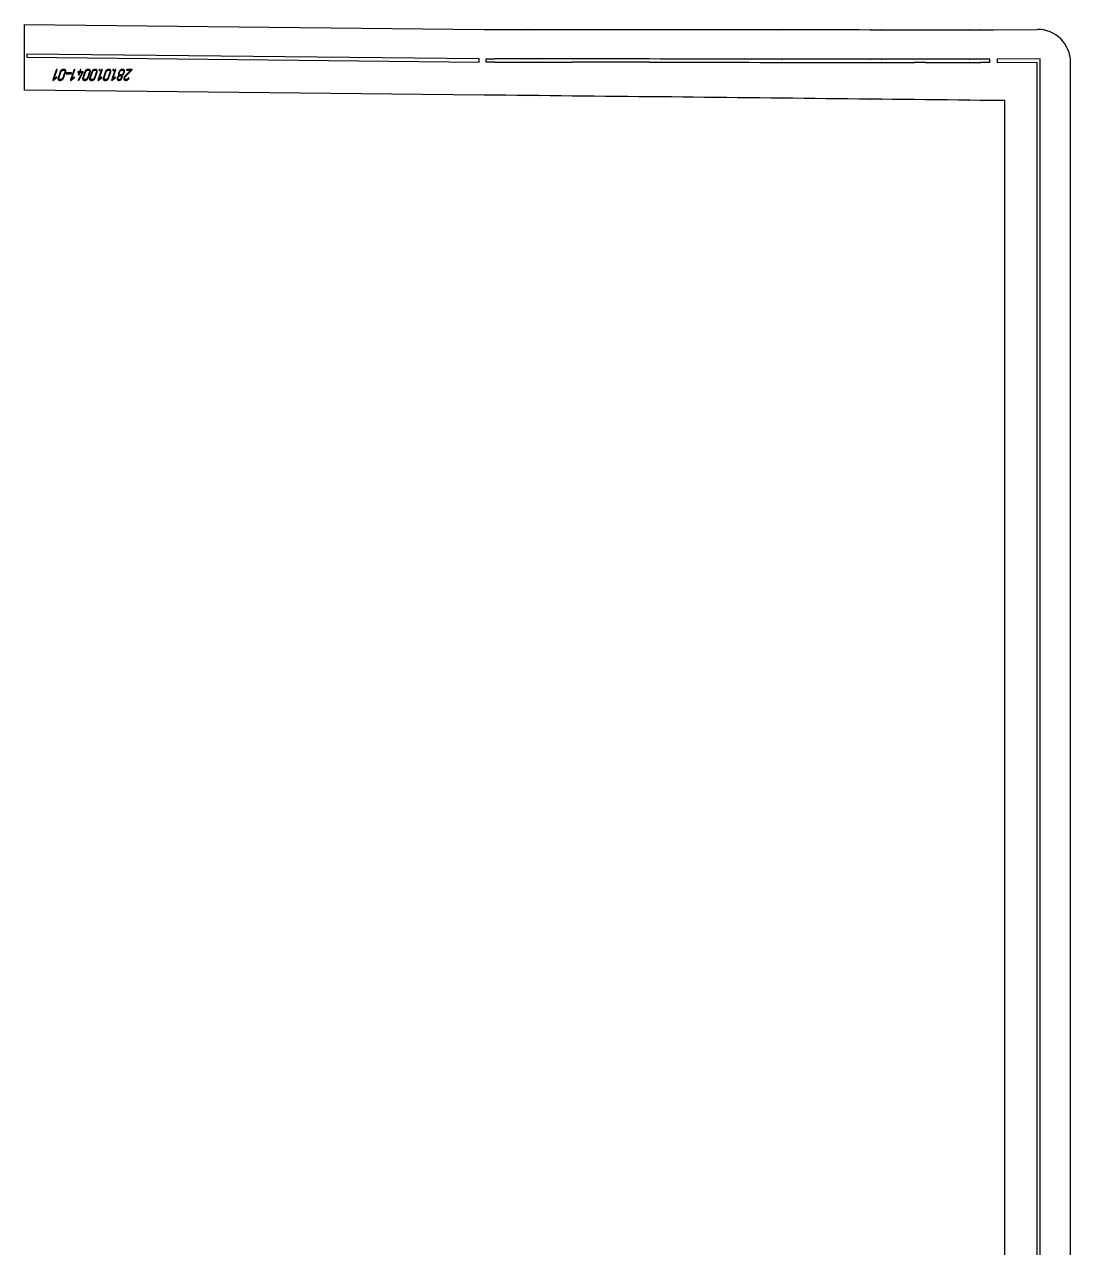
# Model space of a CAD drawing. Header units: millimetres. Extents: x 956 to 1912, y 36 to 2273.
# Drawn here: x 956 to 1912, y 1155 to 2273 of the extents above; entities that cross this region are included whole.
import ezdxf

# ---------------------------------------------------------------- set-up
doc = ezdxf.new("R2010")
doc.units = ezdxf.units.MM
doc.linetypes.add('K5LT_BASIC', pattern=[0])
doc.layers.add('Engraving', color=7, linetype='Continuous')

msp = doc.modelspace()

# ---------------------------------------------------------------- linework, layer by layer
at = {"color": 143, "linetype": 'K5LT_BASIC', "lineweight": 25, "true_color": 0x33acca}
for p, q in [((955.9, 2273), (1375.6, 2268.5)), ((955.9, 2246), (955.9, 2273)), ((1375.6, 2268.5), (1375.6, 2268.5)), ((1375.6, 2268.5), (1385.7, 2268.5)), ((1375.6, 2268.5), (1375.6, 2268.5)), ((1375.6, 2268.5), (1375.6, 2268.5)), ((1385.7, 2268.5), (1395.8, 2268.5)), ((1385.7, 2268.5), (1385.7, 2268.5)), ((1395.8, 2268.5), (1405.9, 2268.5)), ((1395.8, 2268.5), (1395.8, 2268.5)), ((1405.9, 2268.5), (1415.9, 2268.5)), ((1405.9, 2268.5), (1405.9, 2268.5)), ((1416, 2268.5), (1415.9, 2268.5)), ((1416, 2268.5), (1426, 2268.5)), ((1426, 2268.5), (1426.1, 2268.5)), ((1426.1, 2268.5), (1436.1, 2268.5)), ((1436.1, 2268.5), (1436.2, 2268.5)), ((1436.2, 2268.5), (1446.2, 2268.5)), ((1446.3, 2268.5), (1446.2, 2268.5)), ((1446.3, 2268.5), (1456.3, 2268.5)), ((1456.3, 2268.5), (1466.4, 2268.4)), ((1456.3, 2268.5), (1456.3, 2268.5)), ((1466.4, 2268.4), (1476.5, 2268.4)), ((1466.4, 2268.4), (1466.4, 2268.4)), ((1476.5, 2268.4), (1486.6, 2268.4)), ((1476.5, 2268.4), (1476.5, 2268.4)), ((1486.6, 2268.4), (1496.7, 2268.4)), ((1486.6, 2268.4), (1486.6, 2268.4)), ((1496.7, 2268.4), (1506.8, 2268.4)), ((1496.7, 2268.4), (1496.7, 2268.4)), ((1506.8, 2268.4), (1516.8, 2268.4)), ((1506.8, 2268.4), (1506.8, 2268.4)), ((1516.8, 2268.4), (1516.9, 2268.4)), ((1516.9, 2268.4), (1526.9, 2268.4)), ((1526.9, 2268.4), (1527, 2268.4)), ((1527, 2268.4), (1537, 2268.4)), ((1537, 2268.4), (1537.1, 2268.4)), ((1537.1, 2268.4), (1547.1, 2268.4)), ((1547.2, 2268.4), (1547.1, 2268.4)), ((1547.2, 2268.4), (1557.2, 2268.4)), ((1557.2, 2268.4), (1567.3, 2268.4)), ((1557.2, 2268.4), (1557.2, 2268.4)), ((1567.3, 2268.4), (1577.4, 2268.4)), ((1567.3, 2268.4), (1567.3, 2268.4)), ((1577.4, 2268.4), (1587.5, 2268.4)), ((1577.4, 2268.4), (1577.4, 2268.4)), ((1587.5, 2268.4), (1597.6, 2268.3)), ((1587.5, 2268.4), (1587.5, 2268.4)), ((1597.6, 2268.3), (1607.6, 2268.3)), ((1597.6, 2268.3), (1597.6, 2268.3)), ((1607.7, 2268.3), (1607.6, 2268.3)), ((1607.7, 2268.3), (1617.7, 2268.3)), ((1617.8, 2268.3), (1617.7, 2268.3)), ((1617.8, 2268.3), (1627.8, 2268.3)), ((1627.9, 2268.3), (1627.8, 2268.3)), ((1627.9, 2268.3), (1637.9, 2268.3)), ((1638, 2268.3), (1637.9, 2268.3)), ((1638, 2268.3), (1648, 2268.3)), ((1648.1, 2268.3), (1648, 2268.3)), ((1648.1, 2268.3), (1658.1, 2268.3)), ((1658.1, 2268.3), (1668.2, 2268.3)), ((1658.1, 2268.3), (1658.1, 2268.3)), ((1668.2, 2268.3), (1678.3, 2268.3)), ((1668.2, 2268.3), (1668.2, 2268.3)), ((1678.3, 2268.3), (1678.3, 2268.3)), ((1678.3, 2268.3), (1688.4, 2268.3)), ((1688.4, 2268.3), (1698.5, 2268.3)), ((1688.4, 2268.3), (1688.4, 2268.3)), ((1698.5, 2268.3), (1698.5, 2268.3)), ((1698.5, 2268.3), (1708.5, 2268.3)), ((1708.6, 2268.3), (1708.5, 2268.3)), ((1708.6, 2268.3), (1718.6, 2268.3)), ((1718.7, 2268.3), (1718.6, 2268.3)), ((1718.7, 2268.3), (1728.7, 2268.2)), ((1728.8, 2268.2), (1728.7, 2268.2)), ((1728.8, 2268.2), (1738.8, 2268.2)), ((1738.9, 2268.2), (1738.8, 2268.2)), ((1738.9, 2268.2), (1748.9, 2268.2)), ((1748.9, 2268.2), (1748.9, 2268.2)), ((1748.9, 2268.2), (1759, 2268.2)), ((1759, 2268.2), (1759, 2268.2)), ((1759, 2268.2), (1769.1, 2268.2)), ((1769.1, 2268.2), (1779.2, 2268.2)), ((1769.1, 2268.2), (1769.1, 2268.2)), ((1779.2, 2268.2), (1789.3, 2268.2)), ((1779.2, 2268.2), (1779.2, 2268.2)), ((1789.3, 2268.2), (1789.3, 2268.2)), ((1789.3, 2268.2), (1799.3, 2268.2)), ((1799.4, 2268.2), (1799.3, 2268.2)), ((1799.4, 2268.2), (1809.4, 2268.2)), ((1809.5, 2268.2), (1809.4, 2268.2)), ((1809.5, 2268.2), (1819.5, 2268.2)), ((1819.6, 2268.2), (1819.5, 2268.2)), ((1819.6, 2268.2), (1829.6, 2268.2)), ((1829.7, 2268.2), (1829.6, 2268.2)), ((1829.7, 2268.2), (1839.7, 2268.2)), ((1839.7, 2268.2), (1841.6, 2268.2)), ((1839.7, 2268.2), (1839.7, 2268.2)), ((1841.6, 2268.2), (1881.4, 2268.5)), ((955.9, 2213), (955.9, 2246)), ((1911.7, 225.1), (1911.7, 2238.5)), ((1375.6, 2208.5), (955.9, 2213)), ((1385.7, 2208.4), (1375.6, 2208.5)), ((1375.6, 2208.5), (1375.6, 2208.5)), ((1395.8, 2208.3), (1385.7, 2208.4)), ((1385.7, 2208.4), (1385.7, 2208.4)), ((1395.8, 2208.3), (1395.8, 2208.3)), ((1405.9, 2208.2), (1395.8, 2208.3)), ((1405.9, 2208.2), (1405.9, 2208.2)), ((1415.9, 2208.1), (1405.9, 2208.2)), ((1415.9, 2208.1), (1416, 2208.1)), ((1426, 2208), (1416, 2208.1)), ((1426, 2208), (1426.1, 2208)), ((1436.1, 2207.9), (1426.1, 2208)), ((1436.1, 2207.9), (1436.2, 2207.9)), ((1446.2, 2207.7), (1436.2, 2207.9)), ((1446.2, 2207.7), (1446.3, 2207.7)), ((1456.3, 2207.6), (1446.3, 2207.7)), ((1456.3, 2207.6), (1456.3, 2207.6)), ((1466.4, 2207.5), (1456.3, 2207.6)), ((1476.5, 2207.4), (1466.4, 2207.5)), ((1466.4, 2207.5), (1466.4, 2207.5)), ((1486.6, 2207.3), (1476.5, 2207.4)), ((1476.5, 2207.4), (1476.5, 2207.4)), ((1496.7, 2207.2), (1486.6, 2207.3)), ((1486.6, 2207.3), (1486.6, 2207.3)), ((1496.7, 2207.2), (1496.7, 2207.2)), ((1506.8, 2207.1), (1496.7, 2207.2)), ((1506.8, 2207.1), (1506.8, 2207.1)), ((1516.8, 2207), (1506.8, 2207.1)), ((1516.8, 2207), (1516.9, 2207)), ((1526.9, 2206.9), (1516.9, 2207)), ((1526.9, 2206.9), (1527, 2206.9)), ((1537, 2206.8), (1527, 2206.9)), ((1537, 2206.8), (1537.1, 2206.8)), ((1547.1, 2206.7), (1537.1, 2206.8)), ((1547.1, 2206.7), (1547.2, 2206.7)), ((1557.2, 2206.6), (1547.2, 2206.7)), ((1557.2, 2206.6), (1557.2, 2206.6)), ((1567.3, 2206.4), (1557.2, 2206.6)), ((1567.3, 2206.4), (1567.3, 2206.4)), ((1577.4, 2206.3), (1567.3, 2206.4)), ((1577.4, 2206.3), (1577.4, 2206.3)), ((1587.5, 2206.2), (1577.4, 2206.3)), ((1587.5, 2206.2), (1587.5, 2206.2)), ((1597.6, 2206.1), (1587.5, 2206.2)), ((1607.6, 2206), (1597.6, 2206.1)), ((1597.6, 2206.1), (1597.6, 2206.1)), ((1607.6, 2206), (1607.7, 2206)), ((1617.7, 2205.9), (1607.7, 2206)), ((1617.7, 2205.9), (1617.8, 2205.9)), ((1627.8, 2205.8), (1617.8, 2205.9)), ((1627.8, 2205.8), (1627.9, 2205.8)), ((1637.9, 2205.7), (1627.9, 2205.8)), ((1637.9, 2205.7), (1638, 2205.7)), ((1648, 2205.6), (1638, 2205.7)), ((1648, 2205.6), (1648.1, 2205.6)), ((1658.1, 2205.5), (1648.1, 2205.6)), ((1658.1, 2205.5), (1658.1, 2205.5)), ((1668.2, 2205.4), (1658.1, 2205.5)), ((1678.3, 2205.3), (1668.2, 2205.4)), ((1668.2, 2205.4), (1668.2, 2205.4)), ((1688.4, 2205.1), (1678.3, 2205.3)), ((1678.3, 2205.3), (1678.3, 2205.3)), ((1698.5, 2205), (1688.4, 2205.1)), ((1688.4, 2205.1), (1688.4, 2205.1)), ((1708.5, 2204.9), (1698.5, 2205)), ((1698.5, 2205), (1698.5, 2205)), ((1708.5, 2204.9), (1708.6, 2204.9)), ((1718.6, 2204.8), (1708.6, 2204.9)), ((1718.6, 2204.8), (1718.7, 2204.8)), ((1728.7, 2204.7), (1718.7, 2204.8)), ((1728.7, 2204.7), (1728.8, 2204.7)), ((1738.8, 2204.6), (1728.8, 2204.7)), ((1738.8, 2204.6), (1738.9, 2204.6)), ((1748.9, 2204.5), (1738.9, 2204.6)), ((1748.9, 2204.5), (1748.9, 2204.5)), ((1759, 2204.4), (1748.9, 2204.5)), ((1769.1, 2204.3), (1759, 2204.4)), ((1759, 2204.4), (1759, 2204.4)), ((1779.2, 2204.2), (1769.1, 2204.3)), ((1769.1, 2204.3), (1769.1, 2204.3)), ((1789.3, 2204.1), (1779.2, 2204.2)), ((1779.2, 2204.2), (1779.2, 2204.2)), ((1799.3, 2204), (1789.3, 2204.1)), ((1789.3, 2204.1), (1789.3, 2204.1)), ((1799.3, 2204), (1799.4, 2204)), ((1809.4, 2203.8), (1799.4, 2204)), ((1809.4, 2203.8), (1809.5, 2203.8)), ((1819.5, 2203.7), (1809.5, 2203.8)), ((1819.5, 2203.7), (1819.6, 2203.7)), ((1829.6, 2203.6), (1819.6, 2203.7)), ((1829.6, 2203.6), (1829.7, 2203.6)), ((1839.7, 2203.5), (1829.7, 2203.6)), ((1851.7, 2203.4), (1839.7, 2203.5)), ((1839.7, 2203.5), (1839.7, 2203.5)), ((1851.7, 245), (1851.7, 2203.4))]:
    msp.add_line(p, q, dxfattribs=at)
msp.add_ellipse((1881.7, 2238.5), major_axis=(0, 30), ratio=0.999997, start_param=4.712389, end_param=6.292465, dxfattribs=at)
at = {"layer": 'Engraving', "color": 143, "linetype": 'K5LT_BASIC', "lineweight": 25, "true_color": 0x33acca}
for p, q in [((1371.5, 2241.6), (958, 2246)), ((958, 2246), (958, 2243)), ((958, 2243), (1371.4, 2238.6)), ((1371.4, 2238.6), (1371.5, 2241.6)), ((1377.4, 2241.5), (1377.4, 2238.5)), ((1385.7, 2238.5), (1377.4, 2238.5)), ((1394.7, 2241.5), (1385.7, 2241.5)), ((1395.8, 2241.5), (1394.7, 2241.5)), ((1395.8, 2241.5), (1395.8, 2241.5)), ((1395.8, 2238.5), (1395.8, 2238.5)), ((1405.9, 2241.5), (1405.9, 2241.5)), ((1405.9, 2238.5), (1405.9, 2238.5)), ((1416, 2241.5), (1415.9, 2241.5)), ((1416, 2238.5), (1415.9, 2238.5)), ((1426.1, 2238.5), (1426, 2238.5)), ((1436.2, 2241.5), (1436.1, 2241.5)), ((1436.2, 2238.5), (1436.1, 2238.5)), ((1446.2, 2241.5), (1446.3, 2241.5)), ((1446.3, 2238.5), (1446.2, 2238.5)), ((1451.2, 2241.5), (1446.3, 2241.5)), ((1456.3, 2241.5), (1451.2, 2241.5)), ((1456.3, 2241.5), (1456.3, 2241.5)), ((1466.4, 2238.5), (1456.3, 2238.5)), ((1466.4, 2241.5), (1466.4, 2241.5)), ((1476.5, 2238.5), (1466.4, 2238.5)), ((1476.5, 2241.5), (1476.5, 2241.5)), ((1486.6, 2238.5), (1476.5, 2238.5)), ((1486.6, 2241.5), (1486.6, 2241.5)), ((1496.7, 2238.5), (1486.6, 2238.5)), ((1486.6, 2238.5), (1486.6, 2238.5)), ((1496.7, 2241.5), (1496.7, 2241.5)), ((1506.8, 2238.5), (1496.7, 2238.5)), ((1496.7, 2238.5), (1496.7, 2238.5)), ((1506.8, 2241.5), (1506.8, 2241.5)), ((1516.8, 2241.5), (1506.8, 2241.5)), ((1516.8, 2238.5), (1506.8, 2238.5)), ((1506.8, 2238.5), (1506.8, 2238.5)), ((1516.8, 2241.5), (1516.9, 2241.5)), ((1527, 2238.5), (1516.8, 2238.5)), ((1526.9, 2241.5), (1516.9, 2241.5)), ((1526.9, 2241.5), (1527, 2241.5)), ((1537, 2241.4), (1527, 2241.5)), ((1527, 2238.5), (1537, 2238.4)), ((1537, 2241.4), (1537.1, 2241.4)), ((1537.1, 2238.4), (1537, 2238.4)), ((1547.1, 2241.4), (1537.1, 2241.4)), ((1537.1, 2238.4), (1547.1, 2238.4)), ((1547.1, 2241.4), (1547.2, 2241.4)), ((1547.2, 2238.4), (1547.1, 2238.4)), ((1557.2, 2241.4), (1547.2, 2241.4)), ((1547.2, 2238.4), (1557.2, 2238.4)), ((1557.2, 2241.4), (1557.2, 2241.4)), ((1567.3, 2241.4), (1557.2, 2241.4)), ((1557.2, 2238.4), (1567.3, 2238.4)), ((1557.2, 2238.4), (1557.2, 2238.4)), ((1577.4, 2241.4), (1567.3, 2241.4)), ((1567.3, 2241.4), (1567.3, 2241.4)), ((1567.3, 2238.4), (1577.4, 2238.4)), ((1567.3, 2238.4), (1567.3, 2238.4)), ((1587.5, 2241.4), (1577.4, 2241.4)), ((1577.4, 2241.4), (1577.4, 2241.4)), ((1577.4, 2238.4), (1577.4, 2238.4)), ((1577.4, 2238.4), (1587.5, 2238.4)), ((1597.6, 2241.4), (1587.5, 2241.4)), ((1587.5, 2241.4), (1587.5, 2241.4)), ((1587.5, 2238.4), (1597.6, 2238.4)), ((1587.5, 2238.4), (1587.5, 2238.4)), ((1607.6, 2241.4), (1597.6, 2241.4)), ((1597.6, 2241.4), (1597.6, 2241.4)), ((1597.6, 2238.4), (1607.6, 2238.4)), ((1597.6, 2238.4), (1597.6, 2238.4)), ((1607.6, 2241.4), (1607.7, 2241.4)), ((1607.7, 2238.4), (1607.6, 2238.4)), ((1617.7, 2241.4), (1607.7, 2241.4)), ((1607.7, 2238.4), (1617.7, 2238.4)), ((1617.7, 2241.4), (1617.8, 2241.4)), ((1617.8, 2238.4), (1617.7, 2238.4)), ((1627.8, 2241.3), (1617.8, 2241.4)), ((1617.8, 2238.4), (1627.8, 2238.3)), ((1627.8, 2241.3), (1627.9, 2241.3)), ((1627.9, 2238.3), (1627.8, 2238.3)), ((1637.9, 2241.3), (1627.9, 2241.3)), ((1627.9, 2238.3), (1637.9, 2238.3)), ((1637.9, 2241.3), (1638, 2241.3)), ((1638, 2238.3), (1637.9, 2238.3)), ((1648, 2241.3), (1638, 2241.3)), ((1638, 2238.3), (1648, 2238.3)), ((1648, 2241.3), (1648.1, 2241.3)), ((1648.1, 2238.3), (1648, 2238.3)), ((1658.1, 2241.3), (1648.1, 2241.3)), ((1648.1, 2238.3), (1658.1, 2238.3)), ((1658.1, 2241.3), (1658.1, 2241.3)), ((1668.2, 2241.3), (1658.1, 2241.3)), ((1658.1, 2238.3), (1658.1, 2238.3)), ((1658.1, 2238.3), (1668.2, 2238.3)), ((1668.2, 2241.3), (1668.2, 2241.3)), ((1678.3, 2241.3), (1668.2, 2241.3)), ((1668.2, 2238.3), (1678.3, 2238.3)), ((1668.2, 2238.3), (1668.2, 2238.3)), ((1678.3, 2241.3), (1678.3, 2241.3)), ((1688.4, 2241.3), (1678.3, 2241.3)), ((1678.3, 2238.3), (1688.4, 2238.3)), ((1678.3, 2238.3), (1678.3, 2238.3)), ((1698.5, 2241.3), (1688.4, 2241.3)), ((1688.4, 2241.3), (1688.4, 2241.3)), ((1688.4, 2238.3), (1698.5, 2238.3)), ((1688.4, 2238.3), (1688.4, 2238.3)), ((1698.5, 2241.3), (1698.5, 2241.3)), ((1708.5, 2241.3), (1698.5, 2241.3)), ((1698.5, 2238.3), (1698.5, 2238.3)), ((1698.5, 2238.3), (1708.5, 2238.3)), ((1708.5, 2241.3), (1708.6, 2241.3)), ((1708.6, 2238.3), (1708.5, 2238.3)), ((1718.6, 2241.3), (1708.6, 2241.3)), ((1708.6, 2238.3), (1718.6, 2238.3)), ((1718.6, 2241.3), (1718.7, 2241.3)), ((1718.7, 2238.3), (1718.6, 2238.3)), ((1728.7, 2241.3), (1718.7, 2241.3)), ((1718.7, 2238.3), (1728.7, 2238.3)), ((1728.7, 2241.3), (1728.8, 2241.3)), ((1728.7, 2238.3), (1728.8, 2238.3)), ((1738.8, 2241.2), (1728.8, 2241.3)), ((1728.8, 2238.3), (1738.8, 2238.2)), ((1738.8, 2241.2), (1738.9, 2241.2)), ((1738.9, 2238.2), (1738.8, 2238.2)), ((1748.9, 2241.2), (1738.9, 2241.2)), ((1738.9, 2238.2), (1748.9, 2238.2)), ((1748.9, 2241.2), (1748.9, 2241.2)), ((1759, 2241.2), (1748.9, 2241.2)), ((1748.9, 2238.2), (1759, 2238.2)), ((1748.9, 2238.2), (1748.9, 2238.2)), ((1769.1, 2241.2), (1759, 2241.2)), ((1759, 2241.2), (1759, 2241.2)), ((1759, 2238.2), (1769.1, 2238.2)), ((1759, 2238.2), (1759, 2238.2)), ((1779.2, 2241.2), (1769.1, 2241.2)), ((1769.1, 2241.2), (1769.1, 2241.2)), ((1769.1, 2238.2), (1769.1, 2238.2)), ((1779.2, 2238.2), (1769.1, 2238.2)), ((1779.2, 2241.2), (1779.2, 2241.2)), ((1789.3, 2241.2), (1779.2, 2241.2)), ((1779.2, 2238.2), (1789.3, 2238.2)), ((1799.3, 2241.2), (1789.3, 2241.2)), ((1789.3, 2241.2), (1789.3, 2241.2)), ((1789.3, 2238.2), (1789.3, 2238.2)), ((1789.3, 2238.2), (1799.3, 2238.2)), ((1799.3, 2241.2), (1799.4, 2241.2)), ((1799.3, 2238.2), (1799.4, 2238.2)), ((1809.4, 2241.2), (1799.4, 2241.2)), ((1799.4, 2238.2), (1809.4, 2238.2)), ((1809.4, 2241.2), (1809.5, 2241.2)), ((1809.4, 2238.2), (1809.5, 2238.2)), ((1819.5, 2241.2), (1809.5, 2241.2)), ((1809.5, 2238.2), (1819.5, 2238.2)), ((1819.5, 2241.2), (1819.6, 2241.2)), ((1819.6, 2238.2), (1819.5, 2238.2)), ((1829.6, 2241.2), (1819.6, 2241.2)), ((1819.6, 2238.2), (1829.6, 2238.2)), ((1829.6, 2241.2), (1829.7, 2241.2)), ((1829.6, 2238.2), (1829.7, 2238.2)), ((1838, 2241.2), (1829.7, 2241.2)), ((1838, 2238.2), (1829.7, 2238.2)), ((1838, 2238.2), (1838, 2241.2)), ((1883.9, 2241.6), (1844.7, 2241.2)), ((1844.7, 2241.2), (1844.7, 2238.2)), ((1844.7, 2238.2), (1880.9, 2238.5)), ((1880.9, 2238.5), (1880.9, 225.5)), ((1883.9, 223), (1883.9, 2241.6))]:
    msp.add_line(p, q, dxfattribs=at)
for points, degree, knots in [([(1377.4, 2241.5), (1377.8, 2241.5), (1378.2, 2241.5), (1378.9, 2241.5), (1379.4, 2241.5), (1379.9, 2241.5), (1380.4, 2241.5), (1380.9, 2241.5), (1381.4, 2241.5), (1381.9, 2241.5), (1382.7, 2241.5), (1383.4, 2241.5), (1384.1, 2241.5), (1384.6, 2241.5), (1385.2, 2241.5), (1385.5, 2241.5), (1385.7, 2241.5)], 3, [0, 0, 0, 0, 0.0807793, 0.1211689, 0.1615585, 0.2019482, 0.2423378, 0.2827274, 0.3231171, 0.3662913, 0.4094655, 0.4958139, 0.5389882, 0.5821624, 0.6253366, 0.6685108, 0.6685108, 0.6685108, 0.6685108]), ([(1385.7, 2238.5), (1385.8, 2238.5), (1385.9, 2238.5), (1386, 2238.5), (1386.2, 2238.5), (1386.4, 2238.5), (1386.6, 2238.5), (1386.9, 2238.5), (1387.1, 2238.5), (1387.3, 2238.5), (1387.8, 2238.5), (1388.2, 2238.5), (1388.6, 2238.5), (1389, 2238.5), (1389.4, 2238.5), (1389.7, 2238.5), (1390.1, 2238.5), (1390.4, 2238.5), (1390.7, 2238.5), (1391.1, 2238.5), (1391.5, 2238.5), (1391.9, 2238.5), (1392.5, 2238.5), (1393.1, 2238.5), (1393.6, 2238.5), (1394, 2238.5), (1394.5, 2238.5), (1394.9, 2238.5), (1395.3, 2238.5), (1395.6, 2238.5), (1395.8, 2238.5)], 3, [0, 0, 0, 0, 0.014123, 0.028246, 0.0423689, 0.0564919, 0.0847379, 0.0988609, 0.1129838, 0.1412298, 0.1694758, 0.2259677, 0.2568521, 0.2877366, 0.318621, 0.3495055, 0.389191, 0.4090337, 0.4288765, 0.468562, 0.5082475, 0.5450313, 0.5818151, 0.6553826, 0.6921664, 0.7289502, 0.765734, 0.8025178, 0.8418982, 0.8812786, 0.8812786, 0.8812786, 0.8812786]), ([(1405.9, 2241.5), (1405.7, 2241.5), (1405.3, 2241.5), (1404.7, 2241.5), (1404.2, 2241.5), (1403.6, 2241.5), (1402.8, 2241.5), (1402.1, 2241.5), (1401.6, 2241.5), (1401, 2241.5), (1400.4, 2241.5), (1399.8, 2241.5), (1399.2, 2241.5), (1398.6, 2241.5), (1398.1, 2241.5), (1397.5, 2241.5), (1396.9, 2241.5), (1396.4, 2241.5), (1396, 2241.5), (1395.8, 2241.5)], 3, [0, 0, 0, 0, 0.0472901, 0.0945801, 0.1418702, 0.1891603, 0.2600953, 0.3310304, 0.366498, 0.4019655, 0.4729006, 0.5211729, 0.5694452, 0.6177175, 0.6659898, 0.714262, 0.7625343, 0.8108066, 0.8590789, 0.8590789, 0.8590789, 0.8590789]), ([(1395.8, 2238.5), (1395.9, 2238.5), (1396.2, 2238.5), (1396.6, 2238.5), (1396.9, 2238.5), (1397.3, 2238.5), (1397.7, 2238.5), (1398.1, 2238.5), (1398.4, 2238.5), (1398.9, 2238.5), (1399.4, 2238.5), (1400, 2238.5), (1400.5, 2238.5), (1401.1, 2238.5), (1401.6, 2238.5), (1402.2, 2238.5), (1402.8, 2238.5), (1403.4, 2238.5), (1404, 2238.5), (1404.6, 2238.5), (1405.2, 2238.5), (1405.6, 2238.5), (1405.9, 2238.5)], 3, [0, 0, 0, 0, 0.0321797, 0.0643594, 0.0965391, 0.1287187, 0.1608984, 0.1930781, 0.2252578, 0.2574375, 0.305707, 0.3539765, 0.4022461, 0.4505156, 0.4987851, 0.5470547, 0.5953242, 0.6435937, 0.6974693, 0.7513449, 0.8052205, 0.8590961, 0.8590961, 0.8590961, 0.8590961]), ([(1415.9, 2241.5), (1415.9, 2241.5), (1415.8, 2241.5), (1415.7, 2241.5), (1415.6, 2241.5), (1415.5, 2241.5), (1415.3, 2241.5), (1415.1, 2241.5), (1414.8, 2241.5), (1414.4, 2241.5), (1413.6, 2241.5), (1412.8, 2241.5), (1412, 2241.5), (1411.3, 2241.5), (1410.7, 2241.5), (1409.7, 2241.5), (1408.8, 2241.5), (1407.9, 2241.5), (1407.3, 2241.5), (1406.6, 2241.5), (1406.1, 2241.5), (1405.9, 2241.5)], 3, [0, 0, 0, 0, 0.0089671, 0.0179341, 0.0269012, 0.0358682, 0.0538023, 0.0717364, 0.0986376, 0.1255388, 0.1793411, 0.2869457, 0.3407481, 0.3945504, 0.4525864, 0.5106223, 0.6266943, 0.6847303, 0.7427662, 0.8008022, 0.8588382, 0.8588382, 0.8588382, 0.8588382]), ([(1405.9, 2238.5), (1406.2, 2238.5), (1406.7, 2238.5), (1407.5, 2238.5), (1408.2, 2238.5), (1408.9, 2238.5), (1409.6, 2238.5), (1410.5, 2238.5), (1411.4, 2238.5), (1412.4, 2238.5), (1413.3, 2238.5), (1414.3, 2238.5), (1415.2, 2238.5), (1415.7, 2238.5), (1415.9, 2238.5)], 3, [0, 0, 0, 0, 0.0714683, 0.1429366, 0.2024935, 0.2620504, 0.3216073, 0.3811642, 0.5061682, 0.5686702, 0.6311721, 0.7561761, 0.818678, 0.88118, 0.88118, 0.88118, 0.88118]), ([(1436.1, 2241.5), (1435.9, 2241.5), (1435.5, 2241.5), (1434.8, 2241.5), (1434.1, 2241.5), (1433.4, 2241.5), (1432.8, 2241.5), (1431.9, 2241.5), (1430.8, 2241.5), (1429.6, 2241.5), (1428.4, 2241.5), (1427.2, 2241.5), (1426.5, 2241.5), (1426, 2241.5)], 3, [0, 0, 0, 0, 0.0574417, 0.1148835, 0.1723252, 0.229767, 0.2872087, 0.3446505, 0.459534, 0.5594331, 0.6593321, 0.7592312, 0.8591303, 0.8591303, 0.8591303, 0.8591303]), ([(1426.1, 2238.5), (1426.2, 2238.5), (1426.6, 2238.5), (1427.1, 2238.5), (1427.6, 2238.5), (1428.1, 2238.5), (1428.6, 2238.5), (1429.3, 2238.5), (1430.3, 2238.5), (1431.6, 2238.5), (1433.1, 2238.5), (1434.6, 2238.5), (1435.6, 2238.5), (1436.1, 2238.5)], 3, [0, 0, 0, 0, 0.0439618, 0.0879237, 0.1318855, 0.1758474, 0.2198092, 0.263771, 0.3516947, 0.4840138, 0.616333, 0.7486521, 0.8809712, 0.8809712, 0.8809712, 0.8809712]), ([(1446.2, 2241.5), (1445.4, 2241.5), (1444.1, 2241.5), (1442.5, 2241.5), (1441.3, 2241.5), (1440.3, 2241.5), (1439.4, 2241.5), (1438.6, 2241.5), (1438, 2241.5), (1437.5, 2241.5), (1437.2, 2241.5), (1436.8, 2241.5), (1436.5, 2241.5), (1436.3, 2241.5), (1436.2, 2241.5)], 3, [0, 0, 0, 0, 0.218308, 0.327462, 0.436616, 0.5184289, 0.6002419, 0.6820548, 0.7229613, 0.7638677, 0.7931178, 0.8223679, 0.8516179, 0.880868, 0.880868, 0.880868, 0.880868]), ([(1436.2, 2238.5), (1436.3, 2238.5), (1436.5, 2238.5), (1436.9, 2238.5), (1437.3, 2238.5), (1437.7, 2238.5), (1438, 2238.5), (1438.5, 2238.5), (1439.3, 2238.5), (1440.3, 2238.5), (1441.4, 2238.5), (1442.5, 2238.5), (1443.5, 2238.5), (1444.3, 2238.5), (1444.8, 2238.5), (1445.3, 2238.5), (1445.6, 2238.5), (1445.9, 2238.5), (1446.1, 2238.5), (1446.2, 2238.5)], 3, [0, 0, 0, 0, 0.0328238, 0.0656475, 0.0984713, 0.131295, 0.1641188, 0.1969426, 0.2625901, 0.3610614, 0.4595326, 0.5580039, 0.6564752, 0.7125319, 0.7685887, 0.796617, 0.8246454, 0.8526738, 0.8807021, 0.8807021, 0.8807021, 0.8807021]), ([(1446.3, 2238.5), (1446.3, 2238.5), (1446.4, 2238.5), (1446.6, 2238.5), (1446.7, 2238.5), (1446.9, 2238.5), (1447.1, 2238.5), (1447.6, 2238.5), (1448.3, 2238.5), (1449.5, 2238.5), (1451, 2238.5), (1452.8, 2238.5), (1454.5, 2238.5), (1455.7, 2238.5), (1456.3, 2238.5)], 3, [0, 0, 0, 0, 0.0129492, 0.0258983, 0.0388475, 0.0517966, 0.077695, 0.1035933, 0.1812883, 0.2589832, 0.4143731, 0.5697631, 0.7251108, 0.8804584, 0.8804584, 0.8804584, 0.8804584]), ([(1476.5, 2241.5), (1476.3, 2241.5), (1475.8, 2241.5), (1475.2, 2241.5), (1474.5, 2241.5), (1473.8, 2241.5), (1473.2, 2241.5), (1472.3, 2241.5), (1471.2, 2241.5), (1470, 2241.5), (1469, 2241.5), (1468.2, 2241.5), (1467.6, 2241.5), (1467, 2241.5), (1466.6, 2241.5), (1466.4, 2241.5)], 3, [0, 0, 0, 0, 0.0582012, 0.1164025, 0.1746037, 0.2328049, 0.2910062, 0.3492074, 0.4656099, 0.5692231, 0.6728364, 0.7246431, 0.7764497, 0.8282563, 0.880063, 0.880063, 0.880063, 0.880063]), ([(1486.6, 2241.5), (1486.4, 2241.5), (1485.9, 2241.5), (1485.3, 2241.5), (1484.7, 2241.5), (1484, 2241.5), (1483.4, 2241.5), (1482.5, 2241.5), (1481.1, 2241.5), (1479.4, 2241.5), (1478, 2241.5), (1477.1, 2241.5), (1476.7, 2241.5), (1476.5, 2241.5)], 3, [0, 0, 0, 0, 0.0544279, 0.1088558, 0.1632838, 0.2177117, 0.2721396, 0.3265675, 0.4354233, 0.6465895, 0.7521726, 0.8049642, 0.8577557, 0.8577557, 0.8577557, 0.8577557]), ([(1496.7, 2241.5), (1496.2, 2241.5), (1495.4, 2241.5), (1494.1, 2241.5), (1492.9, 2241.5), (1491.2, 2241.5), (1489.5, 2241.5), (1487.9, 2241.5), (1487, 2241.5), (1486.6, 2241.5)], 3, [0, 0, 0, 0, 0.1127121, 0.2254241, 0.3381362, 0.4508482, 0.6762723, 0.7889844, 0.9016964, 0.9016964, 0.9016964, 0.9016964]), ([(1506.8, 2241.5), (1506.4, 2241.5), (1505.6, 2241.5), (1504.4, 2241.5), (1503.2, 2241.5), (1501.9, 2241.5), (1500.9, 2241.5), (1500, 2241.5), (1499.4, 2241.5), (1498.7, 2241.5), (1498, 2241.5), (1497.4, 2241.5), (1496.9, 2241.5), (1496.7, 2241.5)], 3, [0, 0, 0, 0, 0.1049492, 0.2098985, 0.3148477, 0.419797, 0.532803, 0.589306, 0.645809, 0.7042367, 0.7626644, 0.8210921, 0.8795198, 0.8795198, 0.8795198, 0.8795198]), ([(984.9, 2231.5), (985, 2231.7), (985.1, 2231.8), (985.2, 2231.9), (985.4, 2231.9), (985.5, 2231.9), (985.6, 2231.8), (985.7, 2231.7), (985.6, 2231.5), (984.2, 2227.3), (982.8, 2223.1), (983.8, 2223.9), (984.8, 2224.7), (985, 2224.8), (985.1, 2224.8), (985.2, 2224.8), (985.3, 2224.7), (985.4, 2224.6), (985.3, 2224.4), (985.3, 2224.4), (985.1, 2224.2), (983.7, 2223.1), (982.3, 2222), (982.2, 2221.9), (982, 2221.9), (981.9, 2221.9), (981.8, 2222), (981.7, 2222.1), (981.8, 2222.3), (983.3, 2226.9), (984.9, 2231.5)], 2, [0, 0, 0, 0.181151, 0.181151, 0.343934, 0.343934, 0.472146, 0.472146, 0.625059, 0.625059, 5.39951, 5.39951, 6.773407, 6.773407, 6.936544, 6.936544, 7.074093, 7.074093, 7.217588, 7.217588, 7.383484, 7.383484, 9.302301, 9.302301, 9.462957, 9.462957, 9.596849, 9.596849, 9.739807, 9.739807, 15, 15, 15]), ([(988.5, 2229.7), (988.8, 2230.6), (989.7, 2231.3), (990.5, 2231.9), (991.4, 2231.9), (991.7, 2231.9), (992.1, 2231.9), (992.9, 2231.9), (993.4, 2231.3), (993.8, 2230.6), (993.5, 2229.7), (992.5, 2226.9), (991.6, 2224.1), (991.3, 2223.2), (990.4, 2222.6), (989.6, 2221.9), (988.7, 2221.9), (988.4, 2221.9), (988, 2221.9), (987.1, 2221.9), (986.7, 2222.6), (986.3, 2223.2), (986.6, 2224.1), (987.6, 2226.9), (988.5, 2229.7)], 2, [0, 0, 0, 0.846521, 0.846521, 1.674424, 1.674424, 1.989042, 1.989042, 2.637777, 2.637777, 3.338641, 3.338641, 5.996422, 5.996422, 6.83575, 6.83575, 7.667338, 7.667338, 7.981955, 7.981955, 8.645972, 8.645972, 9.342219, 9.342219, 12, 12, 12]), ([(989.2, 2229.7), (988.3, 2226.9), (987.3, 2224.1), (987.1, 2223.5), (987.4, 2223.1), (987.7, 2222.6), (988.2, 2222.6), (988.6, 2222.6), (989, 2222.6), (989.5, 2222.6), (990.1, 2223.1), (990.7, 2223.5), (990.9, 2224.1), (991.8, 2226.9), (992.8, 2229.7), (993, 2230.3), (992.7, 2230.7), (992.4, 2231.2), (991.9, 2231.2), (991.5, 2231.2), (991.1, 2231.2), (990.6, 2231.2), (990, 2230.8), (989.4, 2230.4), (989.2, 2229.7)], 2, [0, 0, 0, 3.194824, 3.194824, 3.749556, 3.749556, 4.284872, 4.284872, 4.662943, 4.662943, 5.32312, 5.32312, 6.003067, 6.003067, 9.197891, 9.197891, 9.751896, 9.751896, 10.278148, 10.278148, 10.656218, 10.656218, 11.310094, 11.310094, 12, 12, 12]), ([(994.4, 2228.7), (996.6, 2228.7), (998.7, 2228.7), (998.9, 2228.7), (998.9, 2228.6), (999, 2228.5), (998.9, 2228.3), (998.9, 2228.2), (998.8, 2228.1), (998.6, 2228), (998.5, 2228), (996.3, 2228), (994.2, 2228), (994.1, 2228), (994, 2228.1), (993.9, 2228.2), (994, 2228.3), (994, 2228.5), (994.1, 2228.6), (994.3, 2228.7), (994.4, 2228.7)], 2, [0, 0, 0, 3.94619, 3.94619, 4.18756, 4.18756, 4.430856, 4.430856, 4.683549, 4.683549, 5.009861, 5.009861, 8.956051, 8.956051, 9.181245, 9.181245, 9.415662, 9.415662, 9.694987, 9.694987, 10, 10, 10]), ([(1001.1, 2231.5), (1001.1, 2231.7), (1001.2, 2231.8), (1001.4, 2231.9), (1001.5, 2231.9), (1001.6, 2231.9), (1001.7, 2231.8), (1001.8, 2231.7), (1001.8, 2231.5), (1000.3, 2227.3), (998.9, 2223.1), (999.9, 2223.9), (1001, 2224.7), (1001.1, 2224.8), (1001.2, 2224.8), (1001.4, 2224.8), (1001.5, 2224.7), (1001.5, 2224.6), (1001.5, 2224.4), (1001.5, 2224.4), (1001.3, 2224.2), (999.9, 2223.1), (998.4, 2222), (998.3, 2221.9), (998.2, 2221.9), (998, 2221.9), (997.9, 2222), (997.9, 2222.1), (997.9, 2222.3), (999.5, 2226.9), (1001.1, 2231.5)], 2, [0, 0, 0, 0.181151, 0.181151, 0.343934, 0.343934, 0.472146, 0.472146, 0.625059, 0.625059, 5.39951, 5.39951, 6.773407, 6.773407, 6.936544, 6.936544, 7.074093, 7.074093, 7.217588, 7.217588, 7.383484, 7.383484, 9.302301, 9.302301, 9.462957, 9.462957, 9.596849, 9.596849, 9.739807, 9.739807, 15, 15, 15]), ([(1005.9, 2229), (1005.3, 2229), (1004.8, 2229), (1004.6, 2229), (1004.6, 2229.2), (1004.5, 2229.3), (1004.5, 2229.4), (1004.6, 2229.5), (1004.7, 2229.6), (1004.8, 2229.7), (1005, 2229.7), (1005.6, 2229.7), (1006.1, 2229.7), (1006.4, 2230.6), (1006.7, 2231.5), (1006.8, 2231.7), (1006.9, 2231.8), (1007, 2231.9), (1007.2, 2231.9), (1007.2, 2231.9), (1007.4, 2231.8), (1007.5, 2231.7), (1007.4, 2231.5), (1007.1, 2230.6), (1006.8, 2229.7), (1008, 2229.7), (1009.3, 2229.7), (1009.4, 2229.7), (1009.5, 2229.7), (1009.6, 2229.6), (1009.5, 2229.4), (1009.5, 2229.4), (1009.5, 2229.3), (1007.6, 2225.8), (1005.7, 2222.2), (1005.6, 2222.1), (1005.5, 2222), (1005.3, 2222), (1005.2, 2221.9), (1005.1, 2221.9), (1005, 2222), (1004.9, 2222.1), (1005, 2222.3), (1005, 2222.3), (1005, 2222.4), (1006.8, 2225.7), (1008.6, 2229), (1007.6, 2229), (1006.6, 2229), (1006.3, 2228.1), (1006, 2227.3), (1005.9, 2227.1), (1005.8, 2227), (1005.6, 2226.9), (1005.5, 2226.9), (1005.4, 2226.9), (1005.3, 2227), (1005.2, 2227.1), (1005.2, 2227.3), (1005.5, 2228.1), (1005.9, 2229)], 2, [0, 0, 0, 0.919271, 0.919271, 1.127707, 1.127707, 1.344577, 1.344577, 1.602992, 1.602992, 1.885279, 1.885279, 2.80455, 2.80455, 4.412203, 4.412203, 4.700056, 4.700056, 4.958613, 4.958613, 5.162261, 5.162261, 5.405251, 5.405251, 7.012904, 7.012904, 9.140618, 9.140618, 9.358167, 9.358167, 9.5736, 9.5736, 9.652851, 9.652851, 16.566261, 16.566261, 16.816195, 16.816195, 17.03414, 17.03414, 17.246724, 17.246724, 17.473684, 17.473684, 17.546543, 17.546543, 24.044603, 24.044603, 25.801161, 25.801161, 27.41337, 27.41337, 27.672909, 27.672909, 27.947247, 27.947247, 28.150404, 28.150404, 28.387791, 28.387791, 30, 30, 30]), ([(1011, 2229.7), (1011.3, 2230.6), (1012.1, 2231.3), (1013, 2231.9), (1013.9, 2231.9), (1014.2, 2231.9), (1014.6, 2231.9), (1015.4, 2231.9), (1015.9, 2231.3), (1016.3, 2230.6), (1016, 2229.7), (1015, 2226.9), (1014.1, 2224.1), (1013.8, 2223.2), (1012.9, 2222.6), (1012.1, 2221.9), (1011.2, 2221.9), (1010.8, 2221.9), (1010.5, 2221.9), (1009.6, 2221.9), (1009.2, 2222.6), (1008.8, 2223.2), (1009.1, 2224.1), (1010, 2226.9), (1011, 2229.7)], 2, [0, 0, 0, 0.846521, 0.846521, 1.674424, 1.674424, 1.989042, 1.989042, 2.637777, 2.637777, 3.338641, 3.338641, 5.996422, 5.996422, 6.83575, 6.83575, 7.667338, 7.667338, 7.981955, 7.981955, 8.645972, 8.645972, 9.342219, 9.342219, 12, 12, 12]), ([(1011.7, 2229.7), (1010.8, 2226.9), (1009.8, 2224.1), (1009.6, 2223.5), (1009.9, 2223.1), (1010.1, 2222.6), (1010.7, 2222.6), (1011.1, 2222.6), (1011.4, 2222.6), (1012, 2222.6), (1012.6, 2223.1), (1013.1, 2223.5), (1013.4, 2224.1), (1014.3, 2226.9), (1015.3, 2229.7), (1015.5, 2230.3), (1015.2, 2230.7), (1014.9, 2231.2), (1014.3, 2231.2), (1014, 2231.2), (1013.6, 2231.2), (1013.1, 2231.2), (1012.5, 2230.8), (1011.9, 2230.4), (1011.7, 2229.7)], 2, [0, 0, 0, 3.194824, 3.194824, 3.749556, 3.749556, 4.284872, 4.284872, 4.662943, 4.662943, 5.32312, 5.32312, 6.003067, 6.003067, 9.197891, 9.197891, 9.751896, 9.751896, 10.278148, 10.278148, 10.656218, 10.656218, 11.310094, 11.310094, 12, 12, 12]), ([(1017.4, 2229.7), (1017.7, 2230.6), (1018.5, 2231.3), (1019.3, 2231.9), (1020.2, 2231.9), (1020.6, 2231.9), (1020.9, 2231.9), (1021.8, 2231.9), (1022.2, 2231.3), (1022.6, 2230.6), (1022.3, 2229.7), (1021.4, 2226.9), (1020.4, 2224.1), (1020.1, 2223.2), (1019.3, 2222.6), (1018.5, 2221.9), (1017.6, 2221.9), (1017.2, 2221.9), (1016.8, 2221.9), (1016, 2221.9), (1015.5, 2222.6), (1015.1, 2223.2), (1015.4, 2224.1), (1016.4, 2226.9), (1017.4, 2229.7)], 2, [0, 0, 0, 0.846521, 0.846521, 1.674424, 1.674424, 1.989042, 1.989042, 2.637777, 2.637777, 3.338641, 3.338641, 5.996422, 5.996422, 6.83575, 6.83575, 7.667338, 7.667338, 7.981955, 7.981955, 8.645972, 8.645972, 9.342219, 9.342219, 12, 12, 12]), ([(1018.1, 2229.7), (1017.1, 2226.9), (1016.1, 2224.1), (1015.9, 2223.5), (1016.2, 2223.1), (1016.5, 2222.6), (1017.1, 2222.6), (1017.4, 2222.6), (1017.8, 2222.6), (1018.4, 2222.6), (1018.9, 2223.1), (1019.5, 2223.5), (1019.7, 2224.1), (1020.7, 2226.9), (1021.6, 2229.7), (1021.8, 2230.3), (1021.5, 2230.7), (1021.3, 2231.2), (1020.7, 2231.2), (1020.3, 2231.2), (1020, 2231.2), (1019.4, 2231.2), (1018.8, 2230.8), (1018.3, 2230.4), (1018.1, 2229.7)], 2, [0, 0, 0, 3.194824, 3.194824, 3.749556, 3.749556, 4.284872, 4.284872, 4.662943, 4.662943, 5.32312, 5.32312, 6.003067, 6.003067, 9.197891, 9.197891, 9.751896, 9.751896, 10.278148, 10.278148, 10.656218, 10.656218, 11.310094, 11.310094, 12, 12, 12]), ([(1026.2, 2231.5), (1026.2, 2231.7), (1026.4, 2231.8), (1026.5, 2231.9), (1026.7, 2231.9), (1026.7, 2231.9), (1026.9, 2231.8), (1027, 2231.7), (1026.9, 2231.5), (1025.5, 2227.3), (1024.1, 2223.1), (1025.1, 2223.9), (1026.1, 2224.7), (1026.2, 2224.8), (1026.4, 2224.8), (1026.5, 2224.8), (1026.6, 2224.7), (1026.7, 2224.6), (1026.6, 2224.4), (1026.6, 2224.4), (1026.4, 2224.2), (1025, 2223.1), (1023.6, 2222), (1023.4, 2221.9), (1023.3, 2221.9), (1023.2, 2221.9), (1023.1, 2222), (1023, 2222.1), (1023, 2222.3), (1024.6, 2226.9), (1026.2, 2231.5)], 2, [0, 0, 0, 0.181151, 0.181151, 0.343934, 0.343934, 0.472146, 0.472146, 0.625059, 0.625059, 5.39951, 5.39951, 6.773407, 6.773407, 6.936544, 6.936544, 7.074093, 7.074093, 7.217588, 7.217588, 7.383484, 7.383484, 9.302301, 9.302301, 9.462957, 9.462957, 9.596849, 9.596849, 9.739807, 9.739807, 15, 15, 15]), ([(1024.4, 2230.8), (1024.2, 2230.8), (1024.1, 2231), (1024, 2231.2), (1024, 2231.3), (1024.1, 2231.5), (1024.3, 2231.7), (1024.5, 2231.9), (1024.7, 2231.9), (1025, 2231.9), (1025.1, 2231.7), (1025.2, 2231.6), (1025.1, 2231.3), (1025.1, 2231.2), (1024.8, 2231), (1024.6, 2230.8), (1024.4, 2230.8)], 2, [0, 0, 0, 0.855828, 0.855828, 1.74556, 1.74556, 2.805969, 2.805969, 3.96496, 3.96496, 4.876932, 4.876932, 5.801755, 5.801755, 6.76801, 6.76801, 8, 8, 8]), ([(1029.8, 2229.7), (1030.1, 2230.6), (1030.9, 2231.3), (1031.8, 2231.9), (1032.7, 2231.9), (1033, 2231.9), (1033.4, 2231.9), (1034.2, 2231.9), (1034.6, 2231.3), (1035.1, 2230.6), (1034.8, 2229.7), (1033.8, 2226.9), (1032.8, 2224.1), (1032.6, 2223.2), (1031.7, 2222.6), (1030.9, 2221.9), (1030, 2221.9), (1029.6, 2221.9), (1029.3, 2221.9), (1028.4, 2221.9), (1028, 2222.6), (1027.6, 2223.2), (1027.9, 2224.1), (1028.8, 2226.9), (1029.8, 2229.7)], 2, [0, 0, 0, 0.846521, 0.846521, 1.674424, 1.674424, 1.989042, 1.989042, 2.637777, 2.637777, 3.338641, 3.338641, 5.996422, 5.996422, 6.83575, 6.83575, 7.667338, 7.667338, 7.981955, 7.981955, 8.645972, 8.645972, 9.342219, 9.342219, 12, 12, 12]), ([(1030.5, 2229.7), (1029.5, 2226.9), (1028.6, 2224.1), (1028.4, 2223.5), (1028.7, 2223.1), (1028.9, 2222.6), (1029.5, 2222.6), (1029.9, 2222.6), (1030.2, 2222.6), (1030.8, 2222.6), (1031.4, 2223.1), (1031.9, 2223.5), (1032.1, 2224.1), (1033.1, 2226.9), (1034.1, 2229.7), (1034.3, 2230.3), (1034, 2230.7), (1033.7, 2231.2), (1033.1, 2231.2), (1032.8, 2231.2), (1032.4, 2231.2), (1031.8, 2231.2), (1031.3, 2230.8), (1030.7, 2230.4), (1030.5, 2229.7)], 2, [0, 0, 0, 3.194824, 3.194824, 3.749556, 3.749556, 4.284872, 4.284872, 4.662943, 4.662943, 5.32312, 5.32312, 6.003067, 6.003067, 9.197891, 9.197891, 9.751896, 9.751896, 10.278148, 10.278148, 10.656218, 10.656218, 11.310094, 11.310094, 12, 12, 12]), ([(1038.6, 2231.5), (1038.7, 2231.7), (1038.8, 2231.8), (1038.9, 2231.9), (1039.1, 2231.9), (1039.2, 2231.9), (1039.3, 2231.8), (1039.4, 2231.7), (1039.3, 2231.5), (1037.9, 2227.3), (1036.5, 2223.1), (1037.5, 2223.9), (1038.5, 2224.7), (1038.7, 2224.8), (1038.8, 2224.8), (1039, 2224.8), (1039, 2224.7), (1039.1, 2224.6), (1039, 2224.4), (1039, 2224.4), (1038.9, 2224.2), (1037.4, 2223.1), (1036, 2222), (1035.9, 2221.9), (1035.7, 2221.9), (1035.6, 2221.9), (1035.5, 2222), (1035.4, 2222.1), (1035.5, 2222.3), (1037.1, 2226.9), (1038.6, 2231.5)], 2, [0, 0, 0, 0.181151, 0.181151, 0.343934, 0.343934, 0.472146, 0.472146, 0.625059, 0.625059, 5.39951, 5.39951, 6.773407, 6.773407, 6.936544, 6.936544, 7.074093, 7.074093, 7.217588, 7.217588, 7.383484, 7.383484, 9.302301, 9.302301, 9.462957, 9.462957, 9.596849, 9.596849, 9.739807, 9.739807, 15, 15, 15]), ([(1036.8, 2230.8), (1036.6, 2230.8), (1036.5, 2231), (1036.4, 2231.2), (1036.5, 2231.3), (1036.5, 2231.5), (1036.7, 2231.7), (1036.9, 2231.9), (1037.2, 2231.9), (1037.4, 2231.9), (1037.5, 2231.7), (1037.6, 2231.6), (1037.5, 2231.3), (1037.5, 2231.2), (1037.3, 2231), (1037.1, 2230.8), (1036.8, 2230.8)], 2, [0, 0, 0, 0.855828, 0.855828, 1.74556, 1.74556, 2.805969, 2.805969, 3.96496, 3.96496, 4.876932, 4.876932, 5.801755, 5.801755, 6.76801, 6.76801, 8, 8, 8]), ([(1042.2, 2229.7), (1042.5, 2230.6), (1043.4, 2231.3), (1044.2, 2231.9), (1045.1, 2231.9), (1045.5, 2231.9), (1045.8, 2231.9), (1046.6, 2231.9), (1047.1, 2231.3), (1047.5, 2230.6), (1047.2, 2229.7), (1047, 2229), (1046.7, 2228.3), (1046.5, 2227.8), (1046.1, 2227.3), (1045.6, 2226.8), (1044.9, 2226.4), (1045.2, 2226.1), (1045.3, 2225.7), (1045.3, 2225.3), (1045.2, 2224.8), (1045, 2224.4), (1044.9, 2224.1), (1044.6, 2223.2), (1043.8, 2222.5), (1043.4, 2222.2), (1043, 2222.1), (1042.7, 2222), (1042.5, 2222), (1042.4, 2222), (1042.3, 2221.9), (1042.2, 2221.9), (1042.1, 2221.9), (1041.2, 2221.9), (1040.8, 2222.6), (1040.6, 2222.9), (1040.5, 2223.2), (1040.5, 2223.4), (1040.5, 2223.6), (1040.6, 2223.7), (1040.6, 2223.8), (1040.6, 2223.9), (1040.7, 2224.1), (1040.8, 2224.4), (1040.9, 2224.8), (1041.1, 2225.3), (1041.4, 2225.7), (1041.7, 2226.1), (1042.3, 2226.4), (1041.9, 2226.7), (1041.7, 2227.2), (1041.6, 2227.7), (1041.8, 2228.3), (1042, 2229), (1042.2, 2229.7)], 2, [0, 0, 0, 1.873598, 1.873598, 3.69261, 3.69261, 4.386884, 4.386884, 5.818535, 5.818535, 7.364988, 7.364988, 8.831065, 8.831065, 10.043454, 10.043454, 11.431214, 11.431214, 12.22177, 12.22177, 13.14885, 13.14885, 13.899491, 13.899491, 15.762312, 15.762312, 16.708293, 16.708293, 17.125443, 17.125443, 17.362221, 17.362221, 17.577677, 17.577677, 19.055802, 19.055802, 19.771228, 19.771228, 20.139764, 20.139764, 20.365597, 20.365597, 20.592941, 20.592941, 21.340886, 21.340886, 22.373032, 22.373032, 23.469845, 23.469845, 24.415003, 24.415003, 25.533412, 25.533412, 27, 27, 27]), ([(1041.6, 2224.8), (1041.5, 2224.4), (1041.4, 2224.1), (1041.2, 2223.5), (1041.4, 2223.1), (1041.7, 2222.6), (1042.3, 2222.6), (1042.9, 2222.6), (1043.5, 2223.1), (1044, 2223.5), (1044.2, 2224.1), (1044.3, 2224.4), (1044.5, 2224.8), (1044.7, 2225.4), (1044.4, 2225.8), (1044.1, 2226.2), (1043.5, 2226.2), (1043, 2226.2), (1042.4, 2225.8), (1041.8, 2225.4), (1041.6, 2224.8)], 2, [0, 0, 0, 0.718951, 0.718951, 1.697337, 1.697337, 2.634709, 2.634709, 3.797866, 3.797866, 5.000561, 5.000561, 5.719512, 5.719512, 6.697901, 6.697901, 7.635273, 7.635273, 8.789173, 8.789173, 10, 10, 10]), ([(1043, 2229.7), (1042.7, 2229), (1042.5, 2228.3), (1042.3, 2227.7), (1042.5, 2227.3), (1042.8, 2226.9), (1043.4, 2226.9), (1043.8, 2226.9), (1044.1, 2226.9), (1044.7, 2226.9), (1045.3, 2227.3), (1045.8, 2227.7), (1046, 2228.3), (1046.3, 2229), (1046.5, 2229.7), (1046.7, 2230.3), (1046.4, 2230.7), (1046.1, 2231.2), (1045.6, 2231.2), (1045.2, 2231.2), (1044.9, 2231.2), (1044.3, 2231.2), (1043.7, 2230.8), (1043.2, 2230.3), (1043, 2229.7)], 2, [0, 0, 0, 1.329406, 1.329406, 2.254108, 2.254108, 3.148824, 3.148824, 3.778355, 3.778355, 4.877538, 4.877538, 6.009386, 6.009386, 7.338792, 7.338792, 8.260968, 8.260968, 9.137189, 9.137189, 9.766721, 9.766721, 10.866842, 10.866842, 12, 12, 12]), ([(1049.7, 2231.9), (1051.8, 2231.9), (1053.9, 2231.9), (1054.1, 2231.9), (1054.1, 2231.8), (1054.2, 2231.6), (1054.1, 2231.5), (1054.1, 2231.4), (1054, 2231.3), (1051.1, 2228.4), (1048.1, 2225.4), (1048, 2225.3), (1047.9, 2225.1), (1047.8, 2225), (1047.7, 2224.9), (1047.5, 2224.6), (1047.4, 2224.4), (1047.2, 2223.7), (1047.6, 2223.2), (1047.8, 2222.9), (1048.1, 2222.8), (1048.4, 2222.7), (1048.7, 2222.7), (1049.2, 2222.7), (1049.7, 2222.9), (1050.3, 2223.2), (1050.8, 2223.9), (1050.8, 2224), (1050.9, 2224), (1051, 2224.1), (1051.2, 2224.1), (1051.3, 2224.1), (1051.4, 2224), (1051.5, 2223.9), (1051.4, 2223.7), (1051.4, 2223.7), (1051.3, 2223.6), (1050.7, 2222.8), (1050, 2222.3), (1049.3, 2221.9), (1048.5, 2221.9), (1047.5, 2221.9), (1046.9, 2222.6), (1046.4, 2223.4), (1046.7, 2224.4), (1046.8, 2224.7), (1047, 2225.1), (1047.3, 2225.4), (1047.7, 2225.8), (1050.3, 2228.5), (1053, 2231.2), (1051.2, 2231.2), (1049.4, 2231.2), (1049.3, 2231.2), (1049.2, 2231.3), (1049.2, 2231.4), (1049.2, 2231.5), (1049.3, 2231.7), (1049.4, 2231.8), (1049.5, 2231.9), (1049.7, 2231.9)], 2, [0, 0, 0, 3.047826, 3.047826, 3.226196, 3.226196, 3.425035, 3.425035, 3.570989, 3.570989, 9.561221, 9.561221, 9.825724, 9.825724, 10.050668, 10.050668, 10.473601, 10.473601, 11.396415, 11.396415, 11.832946, 11.832946, 12.317549, 12.317549, 13.072233, 13.072233, 14.062635, 14.062635, 14.240973, 14.240973, 14.40613, 14.40613, 14.588981, 14.588981, 14.779051, 14.779051, 14.881829, 14.881829, 16.249197, 16.249197, 17.325971, 17.325971, 18.610175, 18.610175, 19.935785, 19.935785, 20.483021, 20.483021, 21.195978, 21.195978, 26.62229, 26.62229, 29.191003, 29.191003, 29.365522, 29.365522, 29.547183, 29.547183, 29.763638, 29.763638, 30, 30, 30])]:
    msp.add_open_spline(points, degree=degree, knots=knots, dxfattribs=at)
for points in [[(1426, 2241.5), (1425.6, 2241.5), (1424.8, 2241.5), (1423.5, 2241.5), (1422.3, 2241.5), (1421, 2241.5), (1419.8, 2241.5), (1418.5, 2241.5), (1417.2, 2241.5), (1416.4, 2241.5), (1416, 2241.5)], [(1416, 2238.5), (1416.4, 2238.5), (1417.2, 2238.5), (1418.5, 2238.5), (1419.8, 2238.5), (1421, 2238.5), (1422.3, 2238.5), (1423.5, 2238.5), (1424.8, 2238.5), (1425.6, 2238.5), (1426, 2238.5)], [(1466.4, 2241.5), (1466, 2241.5), (1465.1, 2241.5), (1463.9, 2241.5), (1462.6, 2241.5), (1461.4, 2241.5), (1460.1, 2241.5), (1458.9, 2241.5), (1457.6, 2241.5), (1456.8, 2241.5), (1456.3, 2241.5)]]:
    msp.add_open_spline(points, degree=3, dxfattribs=at)

doc.saveas('drawing.dxf')
